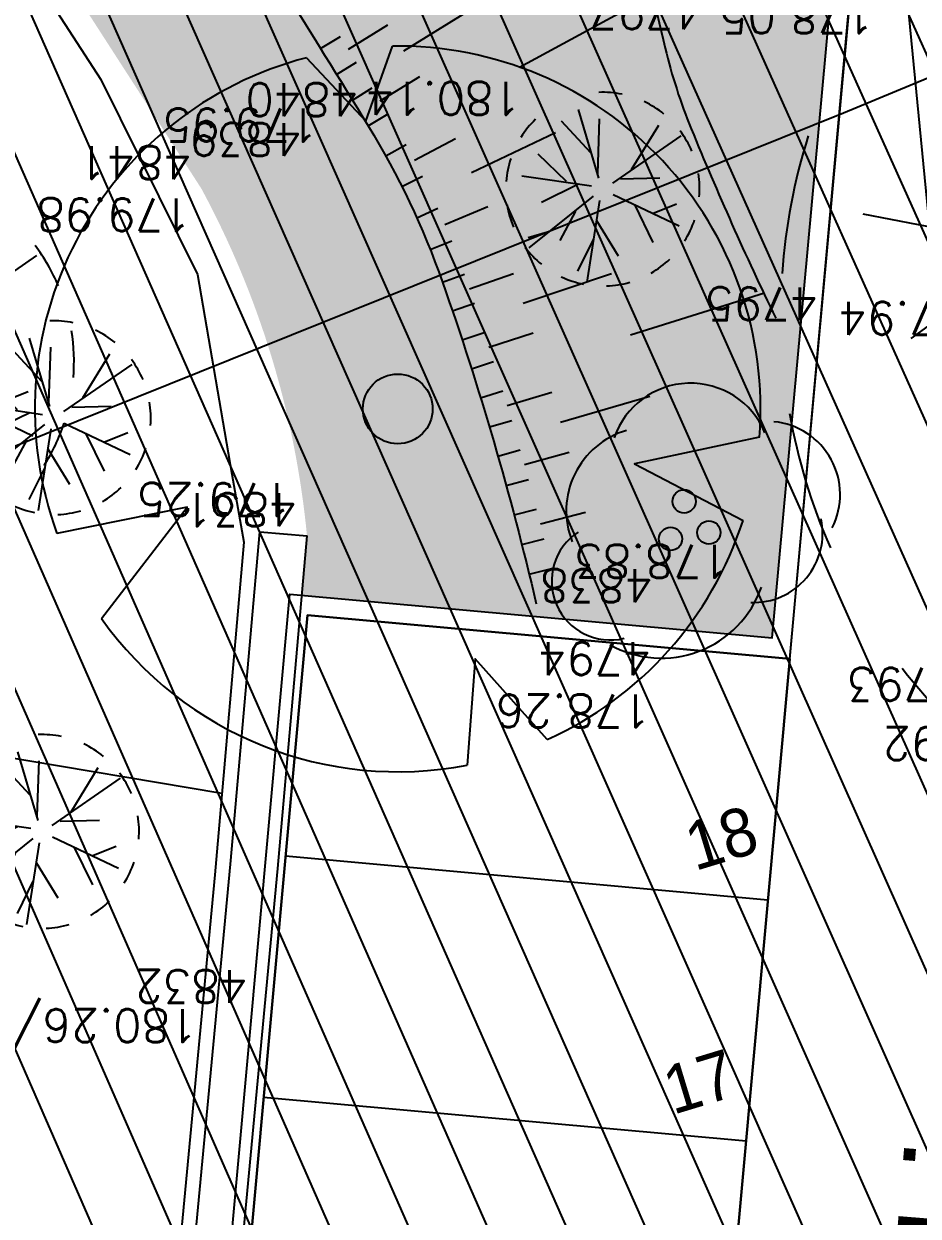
# Model space of a CAD drawing. Extents: x -594 to 29166, y -5797 to 14313.
# Drawn here: x 20006 to 20929, y 1304 to 2535 of the extents above; entities that cross this region are included whole.
import ezdxf
from ezdxf.enums import TextEntityAlignment as Align
from ezdxf.lldxf.tags import DXFTag

# ---------------------------------------------------------------- set-up
doc = ezdxf.new("R2010")
doc.units = 0
doc.linetypes.add('Style de ligne -15', pattern=[2.0832800000000002, 1.25, -0.41656, 0.1388600000000001, -0.2778600000000001])
doc.layers.get('0').update_dxf_attribs({"color": 252})
for name, color, linetype in [('A SITE', 252, 'Continuous'), ('DWG_280-140115-P - ALTEA-CANA', 252, 'Continuous'), ('Fond topo - CLO_MUR', 252, 'Continuous'), ('Fond topo - TAL', 252, 'Continuous'), ('Fond topo - TAL_HAC', 252, 'Continuous'), ('Fond topo - VEG', 252, 'Continuous'), ('Fond topo - Z_500', 252, 'Continuous'), ('prlm-VRD', 252, 'Continuous'), ('SA - arbre', 252, 'Continuous'), ('SA - arbuste', 252, 'Continuous'), ('SA - bordure', 252, 'Continuous'), ('SA - bât D', 252, 'Continuous'), ('SA - couvre sol', 252, 'Continuous'), ('SA - enrobé', 252, 'Continuous'), ('SA - EU-réso', 252, 'EU'), ('SA - EVMV', 252, 'Continuous'), ('SA - limite revêtement', 252, 'Continuous'), ('SA - marquage au sol', 252, 'Continuous'), ('SA - pavé drainant', 252, 'Continuous')]:
    doc.layers.add(name, color=color, linetype=linetype)
for name, color, linetype, plot in [('Fond topo - N', 252, 'Continuous', False), ('Fond topo - NCACHE', 252, 'Continuous', False), ('Fond topo - ZCACHE', 252, 'Continuous', False)]:
    doc.layers.add(name, color=color, linetype=linetype, plot=plot)
doc.layers.add('Fond topo - P', color=252, linetype='Continuous', lineweight=50)
doc.styles.add('Arial', font='arial.ttf')
doc.styles.add('Futura Std Book', font='arial.ttf')
doc.styles.add('Lignes', font='arial.ttf', dxfattribs={"height": 0.35})
doc.styles.add('SIMPLEX', font='simplex_.ttf', dxfattribs={"height": 1.25})
tags = doc.linetypes.add('EU', pattern='A,5,-0.25,["EU",Lignes,S=1,R=0,X=0,Y=-0.18],-1.25', length=6.5).pattern_tags.tags
tags[15:16] = [DXFTag(74, 4), DXFTag(75, 0), DXFTag(340, '0'), DXFTag(46, 0.0), DXFTag(50, 0.0), DXFTag(44, 0.0), DXFTag(45, 0.0)]
tags[4:5] = [DXFTag(74, 4), DXFTag(75, 0), DXFTag(340, '0'), DXFTag(46, 0.0), DXFTag(50, 0.0), DXFTag(44, 0.0), DXFTag(45, 0.0)]
tags = doc.linetypes.add('L16', pattern=[0.37500001490116125, 0.300000011920929, -0.07500000298023224]).pattern_tags.tags
tags[6:7] = [DXFTag(74, 4), DXFTag(75, 0), DXFTag(340, '0'), DXFTag(46, 0.0), DXFTag(50, 0.0), DXFTag(44, 0.0), DXFTag(45, 0.0)]
tags[4:5] = [DXFTag(74, 4), DXFTag(75, 0), DXFTag(340, '0'), DXFTag(46, 0.0), DXFTag(50, 0.0), DXFTag(44, 0.0), DXFTag(45, 0.0)]
tags = doc.linetypes.add('L8', pattern=[0.22500000894069674, 0.1500000059604645, -0.07500000298023224]).pattern_tags.tags
tags[6:7] = [DXFTag(74, 4), DXFTag(75, 0), DXFTag(340, '0'), DXFTag(46, 0.0), DXFTag(50, 0.0), DXFTag(44, 0.0), DXFTag(45, 0.0)]
tags[4:5] = [DXFTag(74, 4), DXFTag(75, 0), DXFTag(340, '0'), DXFTag(46, 0.0), DXFTag(50, 0.0), DXFTag(44, 0.0), DXFTag(45, 0.0)]
tags = doc.linetypes.add('STYLE_01', pattern=[0.166655994951725, 0.08331199735403061, -0.0833439975976944]).pattern_tags.tags
tags[6:7] = [DXFTag(74, 4), DXFTag(75, 0), DXFTag(340, '0'), DXFTag(46, 0.0), DXFTag(50, 0.0), DXFTag(44, 0.0), DXFTag(45, 0.0)]
tags[4:5] = [DXFTag(74, 4), DXFTag(75, 0), DXFTag(340, '0'), DXFTag(46, 0.0), DXFTag(50, 0.0), DXFTag(44, 0.0), DXFTag(45, 0.0)]

# ---------------------------------------------------------------- blocks, each defined once
blk = doc.blocks.new('A 90.PTOPO')
at = {"layer": 'Fond topo - NCACHE', "style": 'SIMPLEX'}
blk.add_attdef('MAT', text='', height=0.34, dxfattribs=at).set_placement((0.09999999986030161, -0.09999999962747097), align=Align.TOP_LEFT)
at = {"layer": 'Fond topo - ZCACHE', "style": 'SIMPLEX'}
blk.add_attdef('ALT', (0.09999999986030161, 0.09999999962747097), '', height=0.34, dxfattribs=at)
blk = doc.blocks.new('A 90.VEG12')
at = {"ltscale": 2}
for p, q in [((0.01815258799999997, 0.057406781), (0.100441039, 0.47293725)), ((0.05749608, 0.253444298), (0.145517598, 0.414706841)), ((0.037902722, 0.15845596), (-0.06593155700000003, 0.344147082)), ((0.04981112299999996, 0.033821695), (0.391570728, 0.285894318)), ((-0.158788295, 0.086017079), (-0.245985314, 0.284587218)), ((0.143890955, 0.107467204), (0.230033352, 0.253971609)), ((0.2917471699999999, 0.208620217), (0.392372872, 0.233301274)), ((-0.05229389700000003, 0.02983962500000001), (-0.383643778, 0.204631851)), ((-0.25001839, 0.135126714), (-0.3755999820000001, 0.091127132)), ((0.122915307, -0.02992704099999999), (0.317230371, 0.05540147100000001)), ((0.057557527, -0.01766878999999999), (0.411943876, -0.08413611500000001)), ((-0.05265807700000003, -0.029192154), (-0.412380265, -0.256628677)), ((-0.09359106700000003, -0.049762263), (-0.2956446150000001, -0.04653133200000001)), ((0.184132294, -0.04763066399999999), (0.323120213, -0.192805613)), ((0.01825986499999999, -0.057372749), (0.107637982, -0.4128258760000001)), ((0.02259491799999996, -0.07955337300000001), (0.001649748999999978, -0.36183712)), ((-0.151821475, -0.09483882200000002), (-0.2999525240000001, -0.315936062)), ((0.05371548199999998, -0.188497704), (0.197263789, -0.356749422))]:
    blk.add_line(p, q, dxfattribs=at)
for start, end in [(90, 103.8461539085843), (62.30769199853572, 76.15384597947835), (117.6923078993823, 131.5384619204946), (34.61538499867542, 48.46153799321151), (145.3846149358338, 159.2307690506909), (6.923076979206323, 20.76923090842763), (173.0769230068974, 186.9230769931026), (339.2307689837768, 353.0769230207937), (200.7692310571047, 214.6153850641662), (311.5384620067885, 325.3846150013246), (228.4615380795054, 242.3076921006177), (256.1538460914157, 270)]:
    blk.add_arc((0, 0), 0.496982058, start, end, dxfattribs=at)
blk = doc.blocks.new('A 90.VEG12A')
at = {"ltscale": 2}
for p, q in [((0.01815258799999997, 0.057406781), (0.100441039, 0.47293725)), ((0.05749608, 0.253444298), (0.145517598, 0.414706841)), ((0.037902722, 0.15845596), (-0.06593155700000003, 0.344147082)), ((-0.158788295, 0.086017079), (-0.245985314, 0.284587218)), ((0.04981112299999996, 0.033821695), (0.391570728, 0.285894318)), ((0.143890955, 0.107467204), (0.230033352, 0.253971609)), ((0.2917471699999999, 0.208620217), (0.392372872, 0.233301274)), ((-0.05229389700000003, 0.02983962500000001), (-0.383643778, 0.204631851)), ((-0.25001839, 0.135126714), (-0.3755999820000001, 0.091127132)), ((0.122915307, -0.02992704099999999), (0.317230371, 0.05540147100000001)), ((-0.05265807700000003, -0.029192154), (-0.412380265, -0.256628677)), ((0.057557527, -0.01766878999999999), (0.411943876, -0.08413611500000001)), ((-0.09359106700000003, -0.049762263), (-0.2956446150000001, -0.04653133200000001)), ((0.01825986499999999, -0.057372749), (0.107637982, -0.4128258760000001)), ((0.184132294, -0.04763066399999999), (0.323120213, -0.192805613)), ((0.02259491799999996, -0.07955337300000001), (0.001649748999999978, -0.36183712)), ((-0.151821475, -0.09483882200000002), (-0.2999525240000001, -0.315936062)), ((0.05371548199999998, -0.188497704), (0.197263789, -0.356749422))]:
    blk.add_line(p, q, dxfattribs=at)
for start, end in [(90, 103.8461539085843), (62.30769199853572, 76.15384597947835), (117.6923078993823, 131.5384619204946), (34.61538499867542, 48.46153799321151), (145.3846149358338, 159.2307690506909), (6.923076979206323, 20.76923090842763), (173.0769230068974, 186.9230769931026), (339.2307689837768, 353.0769230207937), (200.7692310571047, 214.6153850641662), (311.5384620067885, 325.3846150013246), (228.4615380795054, 242.3076921006177), (283.8461540205217, 297.6923080014643), (256.1538460914157, 270)]:
    blk.add_arc((0, 0), 0.496982058, start, end, dxfattribs=at)
blk = doc.blocks.new('A$C380262B1')
at = {"layer": 'SA - couvre sol'}
h = blk.add_hatch(dxfattribs=at)
h.set_pattern_fill('PELOUSE6', color=256, scale=20.0000003, angle=-20.82846392552948, style=0, pattern_type=2)
h.set_pattern_definition([(339.1715360744705, (-355966725.0913794, -417896002.4038396), (42.66856022636761, 112.1578994106472), [37.50000056250001, -202.5000030375]), (69.17153607447052, (-355966711.9478756, -417896007.4040615), (-224.3157988212943, 85.33712045273523), [15.000000225, -105.000001575]), (69.17153607447052, (-355966703.1855397, -417896010.7375428), (-224.3157988212943, 85.33712045273523), [15.000000225, -105.000001575]), (69.17153607447052, (-355966707.5667076, -417896009.0708022), (-224.3157988212943, 85.33712045273523), [18.75000028125, -101.25000151875]), (102.8616036044705, (-355966716.3290473, -417896005.7373195), (-138.9786783228097, 309.6529187307753), [12.00000018, -420.7461593111921]), (35.48146854447052, (-355966698.8043811, -417896012.4042799), (42.66856026819347, 112.15789949691), [12.00000018, -420.7461593111923]), (35.48146854447052, (-355966690.0420359, -417896015.7377647), (42.66856026819347, 112.15789949691), [26.00000039, -406.6661590999923]), (102.8616036044705, (-355966725.0913794, -417896002.4038396), (-138.9786783228097, 309.6529187307753), [26.00000038999999, -406.6661590999921]), (339.1715360744705, (-355966637.5841588, -417896011.6212647), (42.66856022636761, 112.1578994106472), [44.42455106636826, -195.5754525336318]), (339.1715360744705, (-355966645.2927315, -417895987.8252255), (42.66856022636761, 112.1578994106472), [82.81008944215132, -56.09585564143782, 43.07431864611477, -58.01973967029609]), (339.1715360744705, (-355966652.8536296, -417895964.0853666), (42.66856022636761, 112.1578994106472), [119.4799495921992, -46.28746189431192, 29.47870124218051, -44.75389087130836]), (339.1715360744705, (-355966660.4874305, -417895940.3177731), (42.66856022636761, 112.1578994106472), [100.4611429069171, -139.5388606930829]), (339.1715360744705, (-355966653.2864798, -417895922.1938078), (42.66856022636761, 112.1578994106472), [65.56973938354609, -174.4302642164539])])
h.paths.add_polyline_path([(12793.07930725627, 2488.181211799383, 0.03672748987403952), (12587.38487116061, 2865.639625489712, 0.4497835379654012), (12321.18162694387, 2906.709125638008, 0.1802247033920614), (11548.41934372671, 1720.574150048196), (11556.60343454219, 1718.871880322695), (11512.50925799832, 1404.692367091775), (11512.20600935631, 1084.470737259835), (11554.61596185341, 684.6610491164029), (11605.51154385321, 400.1113805919886), (11673.32398607396, 128.3750348724425), (11684.18960622512, 86.38301771134138), (11642.19758920372, 75.51739765331149), (11631.33196900599, 117.5094146281481), (11644.27943555638, 120.8596289157867), (11575.91267614625, 394.8172202333808), (11566.13643332385, 393.0686060339212), (11559.09365885891, 432.4437165632844), (11568.93743649125, 434.2044102959335), (11536.96456630714, 612.9599962383509), (11463.11986860819, 20.22500615566969), (11568.46698778681, -97.43339624255896), (11794.62693291716, -434.7412439063191), (12094.43476749584, -899.6478578075767, -0.09999470872544232), (12203.39155108668, -1258.062680345029), (12198.03728037514, -1319.187042303383), (12683.56996332295, -1363.211545348167), (12787.02566074207, -233.2778437994421), (12288.07493126951, -188.0366918630898), (12315.30314558186, 100.6841353140771), (12814.62801685557, 55.40905930101871, -0.002463828852727867), (12815.87839485146, 62.86759581416845), (12358.29276181757, 231.7409724928439, -0.3829135888109667), (12345.81705098972, 255.365053191781, -0.02949643209025356), (12397.25546310656, 419.0457224845886, 0.03377859130555017), (12492.30540287681, 732.9233073629439, -0.3988866979768135), (12515.25507145561, 748.1299876235425), (12989.40067617223, 664.8329322226346, 0.02251854738593451), (13031.64699198678, 914.0473606064916), (12553.74410864897, 954.6645440161228, -0.4258729853413855), (12535.592439631, 977.0748776383698, 0.05106873957738475), (12546.67224618606, 1472.047818638384, -0.410298124122143), (12564.75040423684, 1493.552962411195), (13042.85642565228, 1538.171750772744, 0.02139246056039815), (13009.62065621279, 1788.793957512826), (12537.60850843973, 1702.011566795409, -0.4142135584611947), (12514.32169559412, 1718.065362051129, 0.05943834041250831), (12343.89076442458, 2267.932731192559, -0.4260951904786632), (12354.5316322241, 2293.017752747983)])
at = {"layer": 'SA - EVMV'}
h = blk.add_hatch(dxfattribs=at)
h.set_pattern_fill('_USER', color=256, scale=75, angle=-65.82846392552946, style=0, pattern_type=0)
h.set_pattern_definition([(294.1715360744705, (-355966725.0913794, -417896002.4038396), (68.4242736714099, 30.7102388877065), [])])
h.paths.add_polyline_path([(10974.01334554888, -2224.509706161916), (10370.69897237234, -604.0095677599311), (11059.97237130068, 45.95263861119747), (11313.40408842079, 405.8221159502864), (11385.24809679948, 623.9582096226513), (11379.74134762771, 2020.881442353129), (11668.57705507427, 3772.533921711147), (12950.39597083814, 4147.348397411406), (12831.58815708011, 2564.841474033892), (12773.8958785776, 925.5433330312371), (12773.64310785197, 556.482148449868), (14058.80568553694, 314.1338863410056), (14023.07005678304, -438.0708766169846), (13985.85238787346, -984.982119128108), (13939.17523291893, -1545.880564767867), (13880.67298079841, -2174.778999388218), (13115.63270082697, -2186.160777136683)])
at = {"layer": 'DWG_280-140115-P - ALTEA-CANA', "linetype": 'STYLE_01', "ltscale": 25, "elevation": 1e-07, "flags": 128}
blk.add_lwpolyline([(11712.23244634457, -1241.512504033744), (12757.17566488311, -821.299784258008), (13492.32854694128, -515.7747564837337), (14232.52565902658, -87.10478292778134)], dxfattribs=at)
at = {"layer": 'Fond topo - CLO_MUR', "ltscale": 2, "flags": 128}
for points in [[(12048.18632989191, -2407.297597452998), (12124.52253592201, -1596.905390545726), (12154.57846750505, -1253.786832652986)], [(12096.91909174435, -2412.43734266609), (12173.32162433304, -1601.341007836163), (12203.39155108668, -1258.062680345029)]]:
    blk.add_lwpolyline(points, dxfattribs=at)
at = {"layer": 'Fond topo - CLO_MUR', "linetype": 'L16', "ltscale": 2, "flags": 128}
blk.add_lwpolyline([(12154.57846750505, -1253.786832652986), (12203.39155108668, -1258.062680345029)], dxfattribs=at)
at = {"layer": 'Fond topo - TAL', "linetype": 'L8', "ltscale": 2, "flags": 128}
blk.add_lwpolyline([(11951.04358564131, 479.486989416182, -0.008262391492992184), (12063.13598179258, 376.1815810576081, -0.01315394080668313), (12130.70873315446, 308.3299707621336, -0.003282085804355538), (12267.24789342843, 161.9028737768531, -0.01451523720440212), (12296.92938090302, 127.7092903852463, -0.04930450201422677), (12365.20236576907, 25.1478117890656, -0.05177914601413271), (12409.30873164907, -83.5961502045393, -0.005604835887889492), (12430.07428850979, -158.4389640018344, -0.003007710165441341), (12466.36190558784, -298.5504383221269, -0.007169014720817885), (12508.11736360192, -474.4491339661181, 0.004508482285526292), (12573.02223383449, -754.4892797246575, 0.0379432595216633), (12599.96009734459, -837.8330046311021, 0.01551794677295437), (12687.08600099199, -1033.194792643189)], format="xyb", dxfattribs=at)
at = {"layer": 'Fond topo - TAL', "ltscale": 2, "flags": 128}
blk.add_lwpolyline([(11684.18960622512, 86.38301771134138, 0.02394732484790523), (11680.27942250483, 22.03677035868168, 0.1142600952357602), (11683.19424283691, 8.671421464532614, 0.08033898922229925), (11768.27793824486, -115.0057516992092, -0.04151558618262319), (11950.07107402198, -339.8395150899887, -0.007003630583660632), (12084.34626786038, -543.4730651788414, -0.004971043128198164), (12266.59572157077, -834.810265339911, -0.05280067891984588), (12343.15372179262, -995.9394531324506, -0.0271772235972432), (12439.97247633524, -1327.989127580076)], format="xyb", dxfattribs=at)
at = {"layer": 'Fond topo - TAL', "linetype": 'L8', "ltscale": 2, "flags": 128}
for points in [[(11602.19759945758, -188.2044158875942), (11990.67567824386, -786.8365047499537)], [(11990.67567824386, -786.8365047499537), (12090.26591251604, -988.350036367774), (12125.64460909925, -1194.241938181221), (12138.17458059639, -1264.618365745991), (12108.11864905991, -1607.736923545599), (12031.78244302981, -2418.129130452871), (11962.42974163033, -3070.828677061945)]]:
    blk.add_lwpolyline(points, dxfattribs=at)
at = {"layer": 'Fond topo - TAL_HAC', "ltscale": 2}
for p, q in [((12422.54024939612, -774.2565352469683), (12560.26243423112, -699.4355319067836)), ((12303.36994198151, -757.1462323889136), (12385.12321533635, -706.8232527934015)), ((12246.09417817555, -755.6660196743906), (12286.92526528612, -730.4306810721755)), ((12217.46637760662, -754.9961381591856), (12237.87050866522, -742.3600221052766)), ((12233.89090839773, -781.571229826659), (12254.31784768589, -768.9720178022981)), ((12278.89256598428, -808.9493424631655), (12319.81461877003, -783.8617838919163)), ((12250.267374143, -808.1759680993855), (12270.71705497801, -795.6137008033693)), ((12266.59572157077, -834.810265339911), (12287.06807694398, -822.284984216094)), ((12314.16418040171, -870.2866300940514), (12356.61157541908, -847.8763944469392)), ((12373.24715605937, -882.8887715935707), (12459.95728340931, -841.6898177005351)), ((12284.60158663802, -865.6855385750532), (12305.58414147235, -854.0351137518883)), ((12301.28882862628, -897.2929684445262), (12322.74421951734, -886.5381460636854)), ((12316.62773280405, -929.5762720517814), (12338.51775429212, -919.7362029924989)), ((12345.69720630534, -936.6531859152019), (12389.88273679279, -917.9011489264667)), ((12330.59098538943, -962.4779625795782), (12352.87665817887, -953.5701690241694)), ((12343.15372197889, -995.9394526667893), (12365.79536232166, -987.9797965288162)), ((12370.97743800841, -1002.956531010568), (12416.33880874142, -987.2611163184047)), ((12426.55690317042, -1017.764469329268), (12517.5853589084, -987.2715154662728)), ((12537.37709945999, -1050.474313832819), (12675.50235302188, -1007.220862060785)), ((12353.4403368365, -1025.668832752854), (12376.1595137883, -1017.933265119791)), ((12363.43272249214, -1055.498393531889), (12386.22721820138, -1047.987669985741)), ((12391.1123553291, -1063.063873630017), (12436.77499745972, -1048.267822898924)), ((12373.12990319915, -1085.425223875791), (12395.99749254994, -1078.140077274293)), ((12382.53093254752, -1115.446401759982), (12405.46938325278, -1108.387543354183)), ((12410.05567447282, -1123.557329550385), (12456.00175843574, -1109.666420146823)), ((12465.00667151995, -1140.549677237868), (12557.16883987188, -1113.677112385631)), ((12391.634892812, -1145.558996964246), (12414.64196569286, -1138.727115560323)), ((12400.44089532457, -1175.760069675744), (12423.51434426382, -1169.155832752585)), ((12427.79999882914, -1184.413278196007), (12474.01158469729, -1171.432934328914)), ((12408.94808033481, -1206.046671979129), (12432.08565325476, -1199.670723732561)), ((12417.15561738238, -1236.415847577155), (12440.35505568609, -1230.268810410053)), ((12444.33839996345, -1245.607957988977), (12490.79744401388, -1233.54324772954)), ((12425.06270552985, -1266.864631418139), (12448.32174433395, -1260.947105288506)), ((12432.66857266426, -1297.390051279217), (12455.98494145088, -1291.702614538372)), ((11776.36128407903, -1466.302575077862), (12115.48832128756, -1523.60473535955))]:
    blk.add_line(p, q, dxfattribs=at)
at = {"layer": 'SA - arbre', "ltscale": 3.599999904632568, "elevation": 1e-07, "flags": 128}
for points in [[(12202.78558223508, -764.4375845789909), (12264.07607761212, -829.918822273612), (12291.47587087937, -752.4268786422908)], [(12670.42889301665, -1156.245304550976), (12541.3970655296, -1183.466154150665), (12653.38125298731, -1242.25468095392)], [(11991.20438718237, -1343.150913715363), (12079.62965620682, -1228.278978541493), (11945.22472857498, -1255.434517376125)], [(12451.27373863943, -1468.241051584482), (12377.02619829215, -1384.935071878135), (12368.60838574357, -1494.571469631046)]]:
    blk.add_lwpolyline(points, dxfattribs=at)
at = {"layer": 'SA - arbre', "ltscale": 3.599999904632568}
blk.add_circle((12297.03390519135, -1126.929929852486), 36.00000000000001, dxfattribs=at)
for start, end in [(355.5108960463293, 90.85028608153965), (104.5742360114313, 200.0656217311934), (294.3183971965083, 342.0668554110107), (215.2602500907219, 281.0168491202141)]:
    blk.add_arc((12297.03390519135, -1126.929929852486), 374.5439996000001, start, end, dxfattribs=at)
at = {"layer": 'SA - arbuste', "ltscale": 1.600000023841858}
for centre in [(12592.56861112081, -1222.37930977717), (12618.19346016273, -1254.533144645393), (12578.60818351619, -1261.106302402914)]:
    blk.add_circle(centre, 12, dxfattribs=at)
at = {"layer": 'SA - arbuste', "ltscale": 0.800000011920929}
for centre, radius, start, end in [((12599.22436862253, -1183.756912313402), 83.349376, 22.80008209850225, 161.0173599661481), ((12678.13787325285, -1215.233848709613), 75.45536, 332.879396840939, 84.52984206163656), ((12557.30807953514, -1232.044269703329), 86.36108800000001, 106.2199999895692, 201.7271929342321), ((12664.20493661426, -1255.418706592172), 71.353344, 267.7782710895889, 12.1827390695728), ((12516.54530894011, -1304.793646931648), 60.655744, 123.1648063609246, 283.6472741329222), ((12569.0906889271, -1274.768620356917), 109.454336, 240.9328740713055, 340.638919979714)]:
    blk.add_arc(centre, radius, start, end, dxfattribs=at)
at = {"layer": 'SA - bordure', "elevation": 1e-07, "flags": 128}
for points in [[(12544.13649714552, -3122.459009196609), (12566.47051968612, -2876.143952924758), (12068.27180078253, -2833.656433969736), (12203.72500065714, -1339.784809481353), (12701.68220889755, -1384.935876261443), (12808.7672081776, -215.1671593077481), (12309.79926227592, -169.9244463816285), (12332.37479557283, 79.05415780842304), (12831.55785440467, 33.79194010049105, -0.01155855900407717), (12838.5373051744, 75.82379365339875)], [(12524.21820880845, -3120.652966480702), (12544.73650245927, -2894.363025389612), (12046.53778360225, -2851.87550643459), (12185.61275503598, -1318.060478568077), (12683.58716485091, -1363.213104940951), (12787.02566074207, -233.2778437994421), (12288.07493126951, -188.0366918630898), (12314.26254995167, 100.7784888148308), (12814.62801685557, 55.40905930101871, -0.002007939904392669), (12815.87510383688, 62.86881025880575), (12358.29276181757, 231.7409724928439, -0.382913591383437)]]:
    blk.add_lwpolyline(points, format="xyb", dxfattribs=at)
at = {"layer": 'SA - enrobé'}
blk.add_lwpolyline([(13304.30247732438, 75.29287170618773), (13273.9803424105, -56.50748983025551), (13268.44473606907, -117.5575014203787), (12997.66078484245, -3103.950295690447), (12544.13649714552, -3122.459009196609), (12825.81689776853, -15.89262979105115), (12883.4312889725, 234.5644721761346)], dxfattribs=at)
at = {"layer": 'SA - EU-réso', "ltscale": 0.75, "elevation": 1e-07, "flags": 128}
blk.add_lwpolyline([(12477.43623075075, 2845.882198214531), (12884.4196990598, -1337.0526118204)], dxfattribs=at)
at = {"layer": 'SA - limite revêtement', "elevation": 1e-07, "flags": 128}
blk.add_lwpolyline([(12701.68220889755, -1384.935876261443), (12566.47051968612, -2876.143952924758)], dxfattribs=at)
at = {"layer": 'SA - marquage au sol', "elevation": 1e-07, "flags": 128}
for points in [[(12679.1066756472, -1633.914480358362), (12181.14946736023, -1588.763413578272)], [(12656.53114230372, -1882.893084362149), (12158.57393401675, -1837.742017675191)]]:
    blk.add_lwpolyline(points, dxfattribs=at)
at = {"layer": 'SA - pavé drainant'}
blk.add_lwpolyline([(12701.68220889755, -1384.935876261443), (12203.72500065714, -1339.784809481353), (12068.27180078253, -2833.656433969736), (12566.47051968612, -2876.143952924758)], close=True, dxfattribs=at)
at = {"layer": 'Fond topo - P', "ltscale": 2}
ref = blk.add_blockref('A 90.PTOPO', (12620.85484196432, -745.1191619038582), dxfattribs=dict(at, xscale=100, yscale=100, zscale=100, rotation=179.9607580165254))
ref.add_attrib('MAT', '4797', dxfattribs={"layer": 'Fond topo - N', "color": 0, "ltscale": 2, "height": 34, "rotation": 179.9607579854925, "style": 'SIMPLEX'}).set_placement((12610.86169327609, -735.1123153232038), align=Align.TOP_LEFT)
ref.add_attrib('ALT', '178.05', (12789.12078798749, -705.2186336368322), dxfattribs={"layer": 'Fond topo - Z_500', "color": 0, "ltscale": 2, "height": 34, "rotation": 179.9607579854925, "style": 'SIMPLEX'})
ref = blk.add_blockref('A 90.PTOPO', (12266.59572157077, -834.810265339911), dxfattribs=dict(at, xscale=100, yscale=100, zscale=100, rotation=179.9607580165254))
ref.add_attrib('MAT', '4840', dxfattribs={"layer": 'Fond topo - N', "color": 0, "ltscale": 2, "height": 34, "rotation": 179.9607579854925, "style": 'SIMPLEX'}).set_placement((12256.60257297568, -824.8034186661243), align=Align.TOP_LEFT)
ref.add_attrib('ALT', '180.14', (12424.68542936258, -789.3847273662686), dxfattribs={"layer": 'Fond topo - Z_500', "color": 0, "ltscale": 2, "height": 34, "rotation": 179.9607579854925, "style": 'SIMPLEX'})
ref = blk.add_blockref('A 90.PTOPO', (12208.25554630719, -875.834650080651), dxfattribs=dict(at, xscale=100, yscale=100, zscale=100, rotation=179.9607580165254))
ref.add_attrib('MAT', '4839', dxfattribs={"layer": 'Fond topo - N', "color": 0, "ltscale": 2, "height": 34, "rotation": 179.9607579854925, "style": 'SIMPLEX'}).set_placement((12198.2623977121, -865.8278034068644), align=Align.TOP_LEFT)
ref.add_attrib('ALT', '179.95', (12215.37006581202, -816.9600159861147), dxfattribs={"layer": 'Fond topo - Z_500', "color": 0, "ltscale": 2, "height": 34, "rotation": 179.9607579854925, "style": 'SIMPLEX'})
ref = blk.add_blockref('A 90.PTOPO', (12094.43476749584, -899.6478578075767), dxfattribs=dict(at, xscale=100, yscale=100, zscale=100, rotation=179.9607580165254))
ref.add_attrib('MAT', '4841', dxfattribs={"layer": 'Fond topo - N', "color": 0, "ltscale": 2, "height": 34, "rotation": 179.9607579854925, "style": 'SIMPLEX'}).set_placement((12084.44161894731, -889.64101113379), align=Align.TOP_LEFT)
ref.add_attrib('ALT', '179.98', (12084.42792082205, -909.6410064026713), dxfattribs={"layer": 'Fond topo - Z_500', "color": 0, "ltscale": 2, "height": 34, "rotation": 179.9607579854925, "style": 'SIMPLEX'})
ref = blk.add_blockref('A 90.PTOPO', (12741.07905630954, -1045.486293639988), dxfattribs=dict(at, xscale=100, yscale=100, zscale=100, rotation=179.9607580165254))
ref.add_attrib('MAT', '4795', dxfattribs={"layer": 'Fond topo - N', "color": 0, "ltscale": 2, "height": 34, "rotation": 179.9607579854925, "style": 'SIMPLEX'}).set_placement((12731.08590771444, -1035.479447059333), align=Align.TOP_LEFT)
ref.add_attrib('ALT', '177.94', (12912.46813009493, -1016.507462412119), dxfattribs={"layer": 'Fond topo - Z_500', "color": 0, "ltscale": 2, "height": 34, "rotation": 179.9607579854925, "style": 'SIMPLEX'})
ref = blk.add_blockref('A 90.PTOPO', (12203.39155108668, -1258.062680345029), dxfattribs=dict(at, xscale=100, yscale=100, zscale=100, rotation=179.9607580165254))
ref.add_attrib('MAT', '4831', dxfattribs={"layer": 'Fond topo - N', "color": 0, "ltscale": 2, "height": 34, "rotation": 179.9607579854925, "style": 'SIMPLEX'}).set_placement((12193.39840249158, -1248.055833764374), align=Align.TOP_LEFT)
ref.add_attrib('ALT', '179.25', (12188.33599486388, -1203.50687764585), dxfattribs={"layer": 'Fond topo - Z_500', "color": 0, "ltscale": 2, "height": 34, "rotation": 179.9607579854925, "style": 'SIMPLEX'})
ref = blk.add_blockref('A 90.PTOPO', (12570.66592737101, -1336.39778457582), dxfattribs=dict(at, xscale=100, yscale=100, zscale=100, rotation=179.9607580165254))
ref.add_attrib('MAT', '4838', dxfattribs={"layer": 'Fond topo - N', "color": 0, "ltscale": 2, "height": 34, "rotation": 179.9607579854925, "style": 'SIMPLEX'}).set_placement((12560.67277877592, -1326.390937995166), align=Align.TOP_LEFT)
ref.add_attrib('ALT', '178.83', (12639.92486144416, -1267.214587610215), dxfattribs={"layer": 'Fond topo - Z_500', "color": 0, "ltscale": 2, "height": 34, "rotation": 179.9607579854925, "style": 'SIMPLEX'})
ref = blk.add_blockref('A 90.PTOPO', (12568.58772290871, -1411.72385783866), dxfattribs=dict(at, xscale=100, yscale=100, zscale=100, rotation=179.9607580165254))
ref.add_attrib('MAT', '4794', dxfattribs={"layer": 'Fond topo - N', "color": 0, "ltscale": 2, "height": 34, "rotation": 179.9607579854925, "style": 'SIMPLEX'}).set_placement((12558.59457431361, -1401.717011164874), align=Align.TOP_LEFT)
ref.add_attrib('ALT', '178.26', (12558.58087623492, -1421.717006340623), dxfattribs={"layer": 'Fond topo - Z_500', "color": 0, "ltscale": 2, "height": 34, "rotation": 179.9607579854925, "style": 'SIMPLEX'})
ref = blk.add_blockref('A 90.PTOPO', (12887.36060536467, -1438.25017279014), dxfattribs=dict(at, xscale=100, yscale=100, zscale=100, rotation=179.9607580165254))
ref.add_attrib('MAT', '4793', dxfattribs={"layer": 'Fond topo - N', "color": 0, "ltscale": 2, "height": 34, "rotation": 179.9607579854925, "style": 'SIMPLEX'}).set_placement((12877.36745676957, -1428.243326116353), align=Align.TOP_LEFT)
ref.add_attrib('ALT', '177.92', (12957.7504653018, -1455.545472726226), dxfattribs={"layer": 'Fond topo - Z_500', "color": 0, "ltscale": 2, "height": 34, "rotation": 179.9607579854925, "style": 'SIMPLEX'})
ref = blk.add_blockref('A 90.PTOPO', (12152.29567331262, -1750.181430950761), dxfattribs=dict(at, xscale=100, yscale=100, zscale=100, rotation=179.9607580165254))
ref.add_attrib('MAT', '4832', dxfattribs={"layer": 'Fond topo - N', "color": 0, "ltscale": 2, "height": 34, "rotation": 179.9607579854925, "style": 'SIMPLEX'}).set_placement((12142.30252471752, -1740.174584276974), align=Align.TOP_LEFT)
ref.add_attrib('ALT', '180.26/mur', (12090.83324731328, -1746.542965341359), dxfattribs={"layer": 'Fond topo - Z_500', "color": 0, "ltscale": 2, "height": 34, "rotation": 179.9607579854925, "style": 'SIMPLEX'})
at = {"layer": 'Fond topo - VEG', "xscale": 1207.679999999999, "yscale": 1207.679999999999, "zscale": 100, "rotation": 16.92287620354964}
blk.add_blockref('A 90.VEG12', (13292.5629932899, -1027.528876066208), dxfattribs=at)
at = {"layer": 'Fond topo - VEG', "ltscale": 2, "zscale": 100, "rotation": 182.3278434684567}
for name, p, xscale, yscale in [('A 90.VEG12', (12508.58880709857, -900.0919014215469), 201.2799999999999, 201.2799999999999), ('A 90.VEG12A', (11762.8651865758, -1078.513398952782), 402.5599999999997, 402.5599999999997), ('A 90.VEG12', (11942.14927023277, -1135.973511077464), 201.2799999999999, 201.2799999999999), ('A 90.VEG12', (11930.06809116341, -1563.120512012392), 201.2799999999999, 201.2799999999999)]:
    blk.add_blockref(name, p, dxfattribs=dict(at, xscale=xscale, yscale=yscale))
at = {"layer": 'SA - bât D', "style": 'Futura Std Book'}
blk.add_text('Parking 22 places', height=101.0101997, rotation=85.30877493358348, dxfattribs=at).set_placement((12900.155861862, -2209.530737623572))
at = {"layer": 'SA - bât D', "style": 'Arial', "width": 0.9273999929428101}
for s, p in [('18', (12603.75948981382, -1604.102854710072)), ('17', (12581.17418321781, -1855.737886112183))]:
    blk.add_text(s, height=50, rotation=16.92287620677133, dxfattribs=at).set_placement(p)

msp = doc.modelspace()

# ---------------------------------------------------------------- linework, layer by layer
at = {"layer": 'A SITE', "linetype": 'Style de ligne -15', "lineweight": 50, "ltscale": 25.4}
msp.add_open_spline([(4176.460323989, 5442.268083721201), (4369.671814654253, 5480.305082514233), (4562.883305319505, 5518.342081307264), (4903.035870079556, 5519.770962749722), (5243.188434839607, 5521.199844192178), (5979.862232432676, 5524.644192387673), (6716.536030025745, 5528.088540583168), (7278.196035443951, 5527.680984529125), (7839.856040862154, 5527.273428475082), (8021.33605249903, 5527.04436151977), (8202.816064135908, 5526.815294564457), (8808.175518535207, 5525.355672830381), (9413.534972934507, 5523.896051096305), (10716.35055125782, 5525.292875773189), (12019.16612958114, 5526.689700450073), (12242.59736941556, 5526.219074095052), (12466.02860924998, 5525.748447740031), (12816.58825669966, 5520.962446153984), (13167.14790414932, 5516.176444567938), (13202.67334411069, 5616.323253230989), (13238.19878407206, 5716.470061894041), (13267.88797985007, 5802.201202280354), (13297.57717562809, 5887.932342666667), (13327.26637146807, 5973.663483182873), (13356.95556730804, 6059.39462369908), (13408.40586833479, 6207.963585019167), (13459.85616936153, 6356.532546339254), (13477.00626972637, 6406.055533505653), (13494.1563700912, 6455.578520672052), (13528.56424594086, 6560.211756405557), (13562.97212179051, 6664.844992139062), (13573.34426940263, 6696.386357049848), (13583.71641701474, 6727.927721960633), (13599.14459516289, 6774.844311820367), (13614.57277331104, 6821.7609016801), (13678.89845151418, 7117.445058481407), (13743.22412971732, 7413.129215282714), (13957.44417426001, 7453.649993311512), (14171.6642188027, 7494.17077134031), (14164.33110006091, 7534.454284825461), (14156.99798131911, 7574.737798310613), (14190.69856097776, 7584.1885789299), (14224.3991406364, 7593.639359549188), (14227.54598275065, 7586.876309721521), (14230.6928248649, 7580.113259893854), (14293.31613396937, 7599.075882379029), (14355.93944307384, 7618.038504864206), (14360.33627129155, 7603.518153668139), (14364.73309950925, 7588.997802472074), (14537.19463817218, 7591.452871283189), (14709.72105367121, 7640.318572682433), (14664.80085229129, 7789.364483691123), (14619.88065091136, 7938.410394699813), (15047.10136485209, 8062.384212492531), (15474.32207879282, 8186.35803028525), (15686.72011032906, 8247.99634733282), (15899.1181418653, 8309.634664380394), (15904.18095425764, 8311.16615035549), (15909.24376664999, 8312.697636330588), (15908.24632720474, 8315.994988719141), (15907.24888775948, 8319.292341107695), (17672.66370066847, 8849.18489157519), (19438.07851357746, 9379.077442042686), (19648.94625719312, 9442.84166650947), (19859.81400080878, 9506.605890976254), (20255.34999765514, 9309.740046358256), (20650.88599450151, 9112.87420174026), (20960.83037043088, 8222.925854629979), (21270.77474636025, 7332.977507519699), (21180.20482578994, 7304.155253916865), (21089.63490521962, 7275.333000314032), (21163.08192130905, 7017.583632131451), (21236.52893739848, 6759.834263948869), (21251.59096196499, 6763.900398713808), (21266.65298653151, 6767.966533478745), (21275.66331628615, 6734.589920389879), (21284.67364604079, 6701.213307301014), (21269.90174220742, 6697.225493309333), (21255.12983837404, 6693.237679317652), (21270.02909754186, 6638.046934804524), (21284.92835670968, 6582.856190291396), (21291.18791271421, 6584.546016145794), (21297.44746871873, 6586.235842000193), (21305.99505503359, 6495.045994312171), (21402.88127022713, 6506.77370062368), (21487.34614140726, 6527.117243858374), (21571.8110125874, 6547.460787093069), (21569.54090915693, 6559.077459708715), (21567.27080572647, 6570.694132324361), (21604.9826147757, 6578.638180696444), (21642.69442382495, 6586.582229068526), (21649.99092684802, 6549.24424479024), (21657.28742987109, 6511.906260511954), (21652.49321263043, 6510.896351562153), (21647.69899538977, 6509.88644261235), (21807.59759874861, 5746.171790918018), (21967.49620210746, 4982.457139223686), (21977.29087856582, 4938.619647976331), (21987.08555502418, 4894.782156728977), (22015.77968985148, 4743.897667099305), (22044.47382467878, 4593.013177469635), (22063.49845796792, 4473.15386370534), (22082.52309125707, 4353.294549941044), (22101.17758034708, 4237.725041504161), (22119.8320694371, 4122.155533067276), (22124.34521501322, 4087.383801149612), (22128.85836058934, 4052.612069231947), (22138.67043277023, 3933.294823616047), (22148.48250495112, 3813.977578000148), (22152.89930715496, 3687.239417307076), (22157.31610935879, 3560.501256614004), (22156.076484195, 3368.858372212821), (22154.83685903121, 3177.215487811639), (22152.19921093334, 3078.786779554529), (22149.56156283546, 2980.358071297419), (22145.45597761818, 2863.604543402881), (22141.35039240089, 2746.851015508344), (22132.84957172425, 2586.184714510545), (22124.3487510476, 2425.518413512747), (22087.73229281092, 1950.645502867765), (22051.11583457425, 1475.772592222784), (21993.93267188069, 847.2728484507301), (21936.74950918714, 218.7731046786765), (21915.72911809816, 183.1543716948916), (21894.70872700917, 147.5356387111067), (21213.22959377029, 141.5663173796755), (20531.75046053142, 135.5969960482442), (20529.70391122794, 160.0584829811443), (20527.65736192447, 184.5199699140445), (20322.85211202239, 176.690893984845), (20118.04686212031, 168.8618180556456), (19882.16605612223, 159.8448189737624), (19646.28525012414, 150.8278198918793), (19256.88795437214, 145.1817412266304), (18867.49065862014, 139.5356625613815), (18773.40076004949, -158.0539794890239), (18679.31086147885, -455.6436215394293), (18604.52972435834, -1398.2892427307), (18529.74858723784, -2340.934863921971), (18635.05281645298, -2777.584667182492), (18740.3570456681, -3214.234470443014), (18588.75649128179, -3295.852804806581), (18437.15593689547, -3377.471139170148), (18384.51067286626, -3407.386502780186), (18331.86540883705, -3437.301866390224), (18280.61346701965, -3484.555506740129), (18229.36152520225, -3531.809147090034), (18125.26721579346, -3688.348619902795), (18021.17290638468, -3844.888092715555), (17973.14358509049, -3961.195121001385), (17925.1142637963, -4077.502149287216), (17903.6595444782, -4188.267269896076), (17882.2048251601, -4299.032390504935), (17853.8311819437, -4428.724102620885), (17825.4575387273, -4558.415814736834), (17795.32097892486, -4816.051617467339), (17765.18441912243, -5073.687420197844), (17828.42555699479, -5320.211674328882), (17891.66669486716, -5566.73592845992), (16164.83861855822, -5333.520038808841), (14438.01054224929, -5100.304149157763), (14043.04613360993, -5030.62411782032), (13648.08172497056, -4960.944086482877), (13506.14388269963, -4936.078551666066), (13364.20604042869, -4911.213016849256), (13220.84792956359, -4883.357134984888), (13077.48981869849, -4855.501253120519), (12791.93663099906, -4799.706438058725), (12506.38344329963, -4743.911622996931), (12128.34885504419, -4679.679125337937), (11750.31426678875, -4615.446627678944), (11530.96657057306, -4571.296341279807), (11311.61887435737, -4527.14605488067), (10549.50275420606, -4375.436976027418), (9787.386634054754, -4223.727897174167), (9847.497623255429, -3981.593318758593), (9907.608612456102, -3739.45874034302), (9806.224612371345, -3461.390401503092), (9704.840612286585, -3183.322062663164), (9715.186505392605, -3083.78428544866), (9725.532398498623, -2984.246508234157), (9824.047302511954, -2441.958219058206), (9922.562206525283, -1899.669929882255), (9651.720328772337, -1701.166952330637), (9380.878451019391, -1502.663974779018), (9447.608481402609, -1104.824686992503), (9514.338511785827, -706.9853992059885), (9834.997575414756, -611.0330797781556), (10155.65663904368, -515.0807603503229), (10247.11430860766, 11.58272047775972), (10338.57197817164, 538.2462013058423), (10143.19891171326, 564.034399210519), (9947.825845254876, 589.8225971151958), (9948.480143309253, 594.7796016490087), (9949.134441363629, 599.7366061828216), (9614.749591614567, 638.6852105942904), (9280.364741865505, 677.6338150057593), (8737.858740855809, 744.5739853015723), (8195.352739846112, 811.5141555973853), (7103.907474774716, 948.2615167649813), (6012.462209703319, 1085.008877932577), (5516.206690876444, 1145.917004896744), (5019.951172049568, 1206.825131860911), (4567.056891918675, 1262.264872866837), (4114.162611787784, 1317.704613872763), (4102.179930818145, 1307.408669484968), (4090.197249848507, 1297.112725097174), (3869.943570597327, 1322.109522471705), (3649.689891346147, 1347.106319846236), (3455.220307945352, 1370.40469088167), (3260.750724544557, 1393.703061917104), (3258.524318804017, 1373.559348491966), (3256.297913063478, 1353.415635066829), (2884.9618248586, 1399.247563906887), (2513.625736653723, 1445.079492746946), (2816.188598448748, 2481.82475935111), (3118.751460243772, 3518.570025955275), (3122.582998515823, 3517.421165562354), (3126.414536787875, 3516.272305169434), (3182.802811835182, 3704.331784302535), (3239.191086882488, 3892.391263435636), (3244.935288008489, 3911.548615905299), (3250.679489134491, 3930.705968374963), (3342.692954312362, 4248.16559893286), (3434.706419490234, 4565.625229490758), (3504.836904109278, 4748.284544670305), (3574.967388728322, 4930.943859849853), (3700.502833669992, 5086.55402693077), (3826.038278611662, 5242.164194011688), (4001.249301300331, 5342.216138866444), (4176.460323989, 5442.268083721201)], degree=2, knots=[0, 0, 0, 1, 1, 2, 2, 3, 3, 4, 4, 5, 5, 6, 6, 7, 7, 8, 8, 9, 9, 10, 10, 11, 11, 12, 12, 13, 13, 14, 14, 15, 15, 16, 16, 17, 17, 18, 18, 19, 19, 20, 20, 21, 21, 22, 22, 23, 23, 24, 24, 25, 25, 26, 26, 27, 27, 28, 28, 29, 29, 30, 30, 31, 31, 32, 32, 33, 33, 34, 34, 35, 35, 36, 36, 37, 37, 38, 38, 39, 39, 40, 40, 41, 41, 42, 42, 43, 43, 44, 44, 45, 45, 46, 46, 47, 47, 48, 48, 49, 49, 50, 50, 51, 51, 52, 52, 53, 53, 54, 54, 55, 55, 56, 56, 57, 57, 58, 58, 59, 59, 60, 60, 61, 61, 62, 62, 63, 63, 64, 64, 65, 65, 66, 66, 67, 67, 68, 68, 69, 69, 70, 70, 71, 71, 72, 72, 73, 73, 74, 74, 75, 75, 76, 76, 77, 77, 78, 78, 79, 79, 80, 80, 81, 81, 82, 82, 83, 83, 84, 84, 85, 85, 86, 86, 87, 87, 88, 88, 89, 89, 90, 90, 91, 91, 92, 92, 93, 93, 94, 94, 95, 95, 96, 96, 97, 97, 98, 98, 99, 99, 100, 100, 101, 101, 102, 102, 103, 103, 104, 104, 105, 105, 106, 106, 107, 107, 108, 108, 109, 109, 110, 110, 111, 111, 112, 112, 113, 113, 114, 114, 115, 115, 115], dxfattribs=at)

# ---------------------------------------------------------------- block references
at = {"layer": 'prlm-VRD'}
msp.add_blockref('A$C380262B1', (8094.782763188872, 3263.943246462347), dxfattribs=at)

doc.saveas('drawing.dxf')
